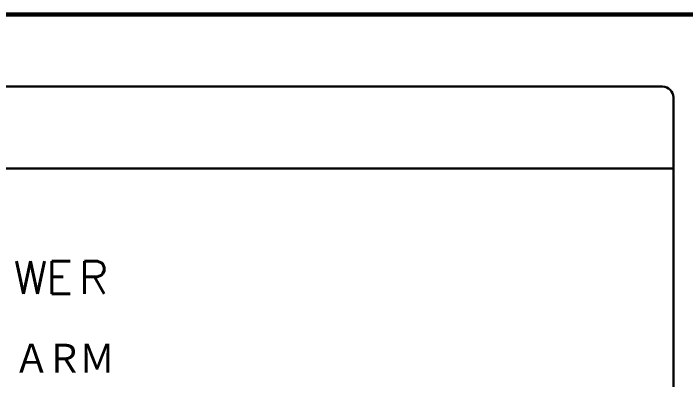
# Model space of a CAD drawing. Header units: millimetres. Extents: x -54 to 1098, y 71 to 805.
# Drawn here: x 164 to 225.6, y 207.6 to 241.2 of the extents above; entities that cross this region are included whole.
import ezdxf

# ---------------------------------------------------------------- set-up
doc = ezdxf.new("R2010")
doc.units = ezdxf.units.MM
doc.layers.get('0').update_dxf_attribs({"color": 5, "lineweight": 30})
doc.styles.add('BIGFONT', font='txt.shx', dxfattribs={"bigfont": 'bigfont'})
doc.styles.get("Standard").update_dxf_attribs({"font": 'simplex.shx', "width": 0.8, "bigfont": 'extfont.shx'})

msp = doc.modelspace()

# ---------------------------------------------------------------- linework, layer by layer
for p, q in [((483.183, 241.161), (65.783, 241.161)), ((272.983, 240.961), (66.983, 240.961)), ((223.483, 234.461), (81.483, 234.461)), ((224.483, 188.461), (224.483, 233.461)), ((80.483, 226.961), (224.483, 226.961))]:
    msp.add_line(p, q)
msp.add_arc((223.483, 233.461), 1, 0, 90)

# ---------------------------------------------------------------- texts
for s, p in [('W', (163.983, 215.461)), ('E', (166.983, 215.461)), ('R', (169.983, 215.461))]:
    msp.add_text(s, height=3).set_placement(p)
at = {"style": 'BIGFONT'}
for s, p in [('Ａ', (163.983, 207.961)), ('Ｒ', (166.983, 207.961)), ('Ｍ', (169.983, 207.961))]:
    msp.add_text(s, height=3, dxfattribs=at).set_placement(p)

doc.saveas('drawing.dxf')
